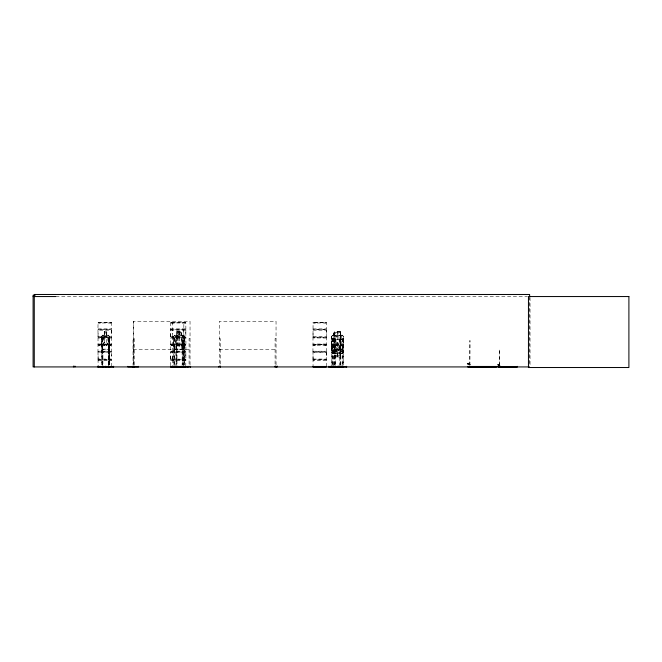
<?xml version="1.0" encoding="UTF-8"?>
<svg xmlns="http://www.w3.org/2000/svg" width="662" height="662" viewBox="0 0 662 662"><rect width="100%" height="100%" fill="white"/><g stroke="black" fill="none" stroke-linecap="round" stroke-linejoin="round"><path stroke-width="0.5" stroke-dasharray="3.31 2.48" d="M98.108 355.784L98.108 359.118M98.108 333.449L97.976 337.198L111.497 337.198L111.365 355.784M111.365 333.449L111.497 329.362L98.009 329.295M185.79 366.467L185.881 359.458L170.366 359.59L170.515 355.784M170.515 333.449L170.382 337.198L185.923 337.198L185.906 352.035M172.385 359.623L172.534 355.784M172.517 351.365L172.534 333.449M183.771 355.784L183.92 337.372M183.771 333.449L183.862 322.576M185.79 355.784L185.881 352.101L170.374 352.002L170.515 359.077M185.79 333.449L185.906 329.328L170.399 329.328L170.531 322.32M313.052 359.044L313.052 355.784M313.052 336.71L313.052 333.449M326.308 355.784L326.44 351.688L312.936 351.654L313.068 322.32M326.308 333.449L326.44 329.362L312.944 329.337M98.059 322.303L111.481 322.344L98.059 322.303L97.951 329.461L98.092 336.71L111.373 336.71L111.373 330.189L98.092 330.189M98.034 337.645L97.976 351.688L111.473 351.663M111.365 338.025L98.108 338.025M111.365 366.467L111.514 359.731M170.515 336.793L170.382 329.362M172.534 359.077L172.484 351.514M183.771 366.467L183.788 352.523M185.79 338.025L170.506 338.025L170.374 337.231M313.035 328.915L326.325 328.882L326.465 322.444L312.969 322.32L326.333 322.328M313.052 360.351L312.994 351.555M326.424 351.654L326.44 337.198L312.944 337.165M326.308 366.467L326.325 352.482L313.052 352.515M468.274 363.777C468.679 363.008 468.514 364.315 468.208 363.223M468.506 363.794L468.415 363.289M469.375 363.281L468.936 363.968L468.564 363.231L468.77 363.959M469.35 363.397C469.375 364.489 468.779 362.453 468.82 363.81M469.275 363.306L468.928 363.885M498.842 364.448C499.206 364.985 497.898 364.911 498.701 364.448M498.263 364.853L498.569 364.439L498.751 364.928M185.89 351.663L170.374 351.721L170.506 338.025M111.348 344.588L98.125 344.588M172.517 336.71L172.509 322.593M170.357 344.77L170.49 344.314L185.948 344.455L185.815 344.919L170.366 344.811M183.821 344.91L183.862 344.331M170.366 359.59L170.515 360.351M172.377 359.59L172.534 366.467M102.734 349.263L101.691 345.787L102.469 349.263L108.535 349.263L109.296 345.787L108.345 349.147M498.867 364.572L499.098 364.969L499.04 364.514M108.485 349.263L109.346 345.787M98.059 359.309L98.108 366.467M183.73 349.263L184.69 345.787M97.993 351.696L98.092 359.036L111.373 359.036L111.365 352.482L98.092 352.523M326.449 359.797L312.944 359.896M331.546 342.933L332.465 339.457L342.403 339.457L343.321 342.933M331.645 342.949L332.523 339.457M339.573 349.147L340.624 345.787L339.639 349.263M185.823 337.752L170.415 337.57M334.318 342.933L335.402 339.457M334.476 342.949L335.469 339.573M343.222 345.771L342.229 349.147L332.696 349.147M342.304 349.263L343.379 345.787L342.362 349.263L332.63 349.263L331.662 345.787M181.843 349.147L182.877 345.771L182.927 336.453L181.885 335.171M181.918 349.263L183.035 345.787M326.399 337.645L312.944 337.57M97.968 344.389L111.522 344.455L98.084 344.331M185.906 329.742L170.44 329.808M185.906 359.905L170.415 359.896M326.424 329.742L312.936 329.742M106.739 335.286L106.822 331.679L104.215 331.679L104.298 335.286L103.04 336.453L103.04 342.974L104.298 345.771L106.665 345.771L107.898 342.974L107.898 336.453L106.665 335.286L106.665 331.794M106.656 345.771L107.923 342.974M111.464 352.11L98.001 352.068M326.399 352.101L312.944 352.068M109.677 322.982L110.844 322.982M109.677 345.307L110.844 345.307M182.091 322.982L183.25 322.982M184.102 322.982L185.269 322.982M182.091 345.307L183.25 345.307M184.102 345.307L185.269 345.307M324.628 322.982L325.787 322.982M324.628 345.307L325.787 345.307M183.084 342.974L181.636 345.771L176.895 345.771L175.347 342.974L175.347 336.453L176.895 335.286M340.301 331.794L334.691 331.794L334.691 335.286L333.193 336.453L333.193 342.974L334.691 345.771L334.691 352.267L340.243 352.267L340.243 345.746L341.733 342.974L341.733 336.453L340.243 335.286M334.624 356.926L340.243 356.926L340.177 353.434L341.733 352.267L341.733 345.746L340.243 342.949L340.243 336.453L334.691 336.453L334.691 342.974L333.193 345.746L333.193 352.267L334.691 353.434L334.691 356.926M337.463 342.949L335.965 345.746L335.965 352.267L337.463 353.434L337.363 357.041M179.783 345.771L181.33 342.974L181.33 336.453L179.783 335.286M98.729 322.982L100.79 322.982M98.729 345.307L100.79 345.307M171.135 322.982L175.215 322.982M171.135 345.307L175.215 345.307M313.672 322.982L315.733 322.982M313.672 345.307L315.733 345.307M101.725 364.903L101.691 336.42L102.577 335.171M102.61 335.286L101.857 336.47L102.792 335.286M102.759 335.171L101.807 336.404L101.807 345.787L102.552 349.263M334.393 364.903L334.384 336.42L335.336 335.171L337.43 335.171L337.363 331.679M334.591 364.903L334.55 336.47L335.394 335.171M334.55 336.47L335.444 335.286M342.312 353.549L343.222 352.25L343.222 336.453M343.321 352.3L342.37 353.549L340.276 353.549L340.342 357.041L334.525 357.041L334.525 353.549M174.71 349.263L173.701 345.787L173.701 336.42L174.735 335.171L178.93 335.171M173.8 336.47L174.785 335.286M177.027 335.171L175.943 336.404L175.968 364.903M177.068 335.286L176.1 336.453L176.175 364.903M334.591 353.549L332.49 353.549L331.546 352.3L331.604 336.404L332.721 335.171M331.703 336.453L332.763 335.286M339.399 353.434L340.458 352.267L340.467 336.47L339.614 335.171M111.448 322.32L111.481 329.328M185.881 329.295L185.815 322.593M170.531 344.645L185.873 344.588M313.068 344.645L326.308 344.629M98.108 344.571L111.373 344.588M170.515 344.571L185.799 344.563M313.052 344.571L326.325 344.588M111.348 322.99L98.125 322.99M111.348 345.291L98.133 345.307M185.774 322.99L170.531 322.99M185.774 345.316L170.548 345.307M326.283 345.307L313.085 345.307M337.463 335.286L335.973 336.453L335.973 342.974L337.463 345.771M185.815 322.328L170.366 322.411L185.815 322.56M498.453 364.936L498.387 364.448M469.581 363.595L467.058 363.496L469.424 363.711M468.373 363.322L468.398 363.81M469.383 363.868L469.424 363.157L469.383 364.017M55.848 296.551L527.424 296.551M326.308 322.982L313.068 322.99M98.092 328.882L111.373 328.882M170.506 328.882L185.799 328.882M98.001 329.734L111.473 329.734M170.506 330.189L185.799 330.189L185.906 337.165M313.043 330.189L326.325 330.189L326.424 337.165M176.787 331.679L181.793 331.679L181.736 335.171M340.4 331.679L334.591 331.679L334.649 335.171L332.655 335.171M104.298 331.794L106.748 331.794M176.895 331.794L181.702 331.794L181.636 349.263M102.494 335.171L104.356 335.171M106.739 335.171L108.51 335.171L109.296 336.42L109.338 364.903M179.783 335.171L183.771 335.171M340.342 335.171L342.328 335.171L343.379 336.404L343.479 365.921M102.536 335.286L108.469 335.286M174.727 335.286L183.73 335.286L184.599 336.47L184.532 345.771L183.664 349.147L174.727 349.147M332.696 335.286L342.287 335.286M101.691 336.42L101.981 364.903M173.701 336.42L173.767 364.903M184.624 336.42L184.64 364.903M331.604 336.404L331.761 365.921M334.384 336.42L334.418 352.267L335.469 353.434M340.682 364.903L340.624 336.42L340.5 352.316L339.44 353.549L337.512 353.549M343.379 336.404L343.28 364.903M176.895 336.453L181.636 336.453M170.506 336.71L185.799 336.71M313.043 336.71L326.325 336.751M98.001 337.57L111.473 337.57M326.325 338.025L313.052 337.943M101.725 338.539L102.908 338.539L102.908 364.903M108.659 338.539L108.659 364.903L108.568 338.539L109.602 338.539L109.602 364.903M173.767 338.539L174.793 338.539L174.793 366.93M175.968 338.539L176.977 338.539L176.977 364.903M190.044 338.539L189.084 338.539L189.084 364.886M219.271 338.539L220.231 338.539L220.231 364.886M276.054 338.539L275.086 338.539L275.086 364.886M331.761 338.539L332.779 338.539L332.779 364.903M333.673 338.539L334.045 366.93M334.393 338.539L335.411 338.539L335.411 366.93M343.479 338.539L342.461 338.539L342.461 364.903M332.539 339.573L342.328 339.573M176.895 342.974L181.636 342.974M334.691 342.949L340.243 342.974M326.308 344.141L313.052 344.141L326.283 344.141M334.384 345.787L335.303 349.263L334.484 345.771M334.691 345.746L340.243 345.771M102.536 349.147L108.469 349.147M174.652 349.263L183.796 349.263M133.261 349.677L190.044 349.677M219.271 349.677L276.046 349.677M98.092 351.208L111.373 351.208M170.506 351.208L185.799 351.208M313.043 351.208L326.325 351.208M334.376 352.316L333.474 352.143L335.377 348.286C331.232 343.454 334.84 342.113 336.006 347.517C337.256 342.122 340.715 343.454 336.61 348.262C340.624 352.863 337.132 354.22 335.957 349.073L334.327 352.308L335.427 353.549M170.506 352.523L185.799 352.523L185.906 359.524M342.328 353.434L332.539 353.434L331.703 352.25M335.369 353.549L337.363 353.549M335.187 355.18L336.975 355.18L336.975 356.338L335.187 356.338M170.506 359.036L185.807 359.152M313.043 359.036L326.308 359.077M98.001 359.491L111.522 359.623M312.944 359.491L326.416 359.491M98.001 359.896L111.473 359.896M98.092 360.351L111.373 360.351M185.799 360.351L170.506 360.351L170.515 366.467M326.325 360.351L313.043 360.351L313.052 366.467M469.333 363.33L469.424 363.761M467.835 364.613L470.765 364.613M499.206 364.58L497.534 364.613L499.206 364.803M498.039 365.374L499.992 365.374L499.992 366.607M498.263 364.505L498.263 364.969M181.636 335.286L183.084 336.453M106.656 335.286L107.923 336.453M181.942 335.171L183.035 336.404L182.977 364.903M342.271 335.171L343.28 336.453M340.624 336.42L339.672 335.171L337.579 335.171L337.579 331.679M339.573 335.286L340.467 336.47M331.645 352.25L332.556 353.549M183.705 335.171L184.69 336.42M108.345 335.286L109.346 336.404L109.263 364.903M178.93 345.771L177.482 342.974L177.482 336.453L178.93 335.286L178.997 331.794M326.399 329.295L326.308 328.882M111.481 337.198L111.373 336.71M104.356 345.771L103.123 342.974L103.123 336.453L104.356 335.286L104.356 331.679M339.532 339.457L340.558 342.933M339.474 339.457L340.458 342.949M331.761 345.771L332.763 349.147M176.1 345.771L177.068 349.147M176.042 345.771L177.002 349.263L175.943 345.787M173.858 345.771L174.785 349.147M342.271 339.573L343.222 342.949M183.928 337.264L183.788 330.189M101.807 345.787L102.651 349.263M530.03 297.569L530.03 366.93M529.625 296.551L529.625 366.93M499.446 365.846L499.446 349.255L499.297 365.846M498.213 365.664L498.213 364.282L498.039 365.664M469.937 365.325L469.937 340.45L469.714 365.325M468.092 364.539L468.092 362.983L467.835 364.539M342.659 338.539L342.659 364.903M340.872 364.903L340.872 338.539L339.854 338.539L339.854 364.903M340.342 331.679L340.4 335.171M340.243 331.794L340.301 335.286M340.243 353.434L340.276 357.041M340.045 338.539L340.045 366.93M337.57 353.549L337.57 357.041M337.479 331.794L337.529 335.286L338.969 336.453L338.969 342.974L337.479 345.771L337.463 352.267M337.463 336.453L337.479 342.974L338.969 345.746L338.969 352.267L337.471 353.434L337.512 357.041M335.212 338.539L335.212 364.903M333.673 364.903L333.673 331.679L333.557 349.263M332.589 338.539L332.589 364.903M331.952 338.539L331.952 364.903M276.054 364.886L276.046 321.293L219.271 321.293L219.271 365.896M190.044 364.886L190.044 321.293L133.261 321.293L133.261 364.886M184.839 364.903L184.839 338.539L183.837 338.539L183.837 364.903M184.044 338.539L184.044 366.93M183.151 364.903L183.151 338.539L182.133 338.539L182.133 364.903M182.307 338.539L182.307 364.903M179.94 331.679L179.94 335.171M179.882 331.679L179.832 335.286M179.783 331.794L179.783 349.263M178.839 331.679L178.93 349.263M176.944 331.794L176.944 335.286M176.845 331.679L176.771 364.903M174.619 338.539L174.619 364.903M173.94 338.539L173.94 364.903M134.229 364.886L134.229 338.539L133.029 338.539L133.037 364.886M133.401 321.293L133.401 364.886M109.52 338.539L109.52 364.903M109.131 336.47L109.131 345.771M108.924 338.539L108.924 366.93M108.825 338.539L108.825 364.903M104.77 332.382L104.77 333.54M104.356 336.453L104.356 342.974M102.676 338.539L102.676 366.93M102.42 338.539L102.42 364.903M102.229 338.539L102.229 364.903M105.366 344.439L105.366 344.406M336.188 344.124L338.158 348.262C334.153 352.863 337.628 354.22 338.803 349.073C340.011 354.244 343.288 352.821 339.391 348.286C343.371 343.561 340.169 342.014 338.754 347.517L337.115 344.141L336.188 344.124M109.213 345.771L108.452 349.263L109.263 345.771M98.125 344.132L111.365 344.141L98.133 344.141M170.531 344.132L185.79 344.141L170.548 344.141M106.251 332.382L104.72 332.382L104.72 333.54L106.251 333.54L106.251 332.382M179.261 332.382L177.408 332.382L177.408 333.54L179.261 333.54L179.261 332.382M181.156 332.382L179.419 332.382L179.419 333.54L181.156 333.54L181.156 332.382M336.983 332.382L335.187 332.382L335.187 333.54L336.983 333.54L336.983 332.382M339.747 332.382L337.959 332.382L337.959 333.54L339.747 333.54L339.747 332.382M106.665 336.453L104.298 336.453L104.298 342.974L106.665 342.974L106.656 336.453M339.747 355.18L337.959 355.18L337.959 356.338L339.747 356.338L339.747 355.18"/><path stroke-width="0.99" d="M105.399 366.856L105.448 366.343M331.157 366.856L331.124 366.343M333.971 366.343L333.971 366.93L334.045 366.194M218.601 366.905L219.048 366.392M97.703 366.856L113.723 366.872M334.029 366.872L334.136 366.343M171.135 366.856L171.201 366.392M176.125 366.856L176.191 366.392M132.971 366.856L133.029 366.194M35.169 295.219L33.1 295.219L33.1 366.93L528.59 366.93M33.1 296.551L55.807 296.551M98.108 366.467L111.365 366.467M170.515 366.467L185.79 366.467M313.052 366.467L326.308 366.467M496.674 366.458L467.811 366.458L467.811 366.93L496.674 366.889L496.649 366.458M517.27 366.607L498.023 366.905L517.27 366.905L517.254 366.359M98.084 366.64L111.39 366.64M170.49 366.657L185.815 366.64M313.027 366.657L326.333 366.64M467.811 366.674L496.674 366.674M498.023 366.74L517.27 366.74M170.506 366.889L188.281 366.905M190.284 366.839L190.664 366.856M313.043 366.889L326.325 366.889M346.747 366.872L328.501 366.905L328.534 366.343M276.716 366.905L276.344 366.856M185.79 366.856L185.724 366.392M346.383 366.856L346.317 366.392M343.752 366.856L343.694 366.392M338.572 366.856L338.588 366.343M338.232 366.93L338.232 366.343L338.174 366.781M187.917 366.856L187.851 366.392M113.417 366.856L113.368 366.392M276.269 366.781L276.195 366.93M340.756 366.781L340.748 366.343M113.202 366.781L113.31 366.343M529.625 296.551L529.625 294.474L34.267 294.474L34.267 366.93M346.259 366.343L346.259 366.93M343.628 366.343L343.628 366.93M342.933 366.343L342.933 366.93M342.726 366.343L342.726 366.93M342.56 366.194L342.577 366.93M342.519 366.343L342.519 366.93M342.37 366.194L342.37 366.93M342.113 366.343L342.113 366.93M341.807 366.343L341.807 366.93M341.609 366.343L341.609 366.93M341.46 366.343L341.443 366.93M340.996 366.343L340.955 366.93M340.624 366.343L340.698 366.93M340.45 366.343L340.45 366.93M340.293 366.343L340.293 366.93M339.954 366.194L339.995 366.93M339.863 366.343L339.863 366.93M339.763 366.194L339.763 366.93M339.25 366.343L339.25 366.93M339.184 366.343L339.184 366.93M339.052 366.343L339.068 366.93M338.886 366.343L338.886 366.93M338.679 366.343L338.77 366.93M338.439 366.343L338.497 366.93M338.108 366.343L338.108 366.93M337.686 366.343L337.686 366.93M337.173 366.343L337.173 366.93M337.099 366.343L337.099 366.93M335.502 366.194L335.502 366.93M335.46 366.343L335.46 366.93M335.311 366.194L335.286 366.93M334.699 366.343L334.699 366.93M334.525 366.343L334.525 366.93M333.78 366.343L333.764 366.93M333.673 366.194L333.631 366.93M333.532 366.343L333.474 366.93M333.367 366.343L333.309 366.93L333.284 366.343M332.978 366.343L332.978 366.93M332.87 366.194L332.82 366.93M332.68 366.194L332.68 366.93M332.531 366.343L332.531 366.93M332.39 366.343L332.39 366.93M331.612 366.343L331.604 366.93M331.422 366.343L331.372 366.93M330.967 366.343L330.967 366.93M330.917 366.343L330.917 366.93M330.76 366.343L330.76 366.93M329.006 366.343L329.006 366.93M277.13 366.045L277.13 366.93M275.673 366.045L275.673 366.93M274.978 366.194L274.978 366.93M219.188 366.343L219.122 366.93M190.193 366.343L190.193 366.93M190.118 366.343L190.118 366.93M188.976 366.194L188.968 366.93M187.793 366.343L187.793 366.93M185.658 366.343L185.658 366.93M183.953 366.194L183.953 366.93M183.746 366.194L183.746 366.93M182.207 366.194L182.207 366.93M182.033 366.194L182.033 366.93M181.876 366.343L181.876 366.93M180.668 366.343L180.668 366.93M178.939 366.343L178.939 366.93M177.068 366.194L177.068 366.93M176.762 366.045L176.862 366.93M176.249 366.343L176.249 366.93M175.298 366.045L175.298 366.93M174.892 366.194L174.892 366.93M174.718 366.194L174.718 366.93M173.833 366.045L173.833 366.93M173.022 366.343L173.022 366.93M171.268 366.343L171.268 366.93M138.54 366.343L138.532 366.93L127.89 366.905L127.898 366.343M134.336 366.194L134.336 366.93M133.393 366.194L133.41 366.93M133.186 366.343L133.186 366.93M133.12 366.343L133.12 366.93M113.152 366.343L113.152 366.93M108.841 366.194L108.841 366.93M108.742 366.194L108.742 366.93M108.585 366.194L108.585 366.93M108.485 366.194L108.485 366.93M105.796 366.343L105.788 366.93M102.991 366.194L102.991 366.93M102.759 366.194L102.726 366.93M102.502 366.194L102.502 366.93M98.257 366.343L98.257 366.93M98.1 366.343L98.1 366.93M74.922 366.045L74.922 366.93M73.457 366.045L73.457 366.93M628.9 296.551L528.458 296.551L528.458 367.526L628.9 367.526L628.9 296.551M341.187 366.872L341.137 366.343L341.187 366.872M220.338 366.93L220.338 366.194L220.338 366.93"/></g></svg>
